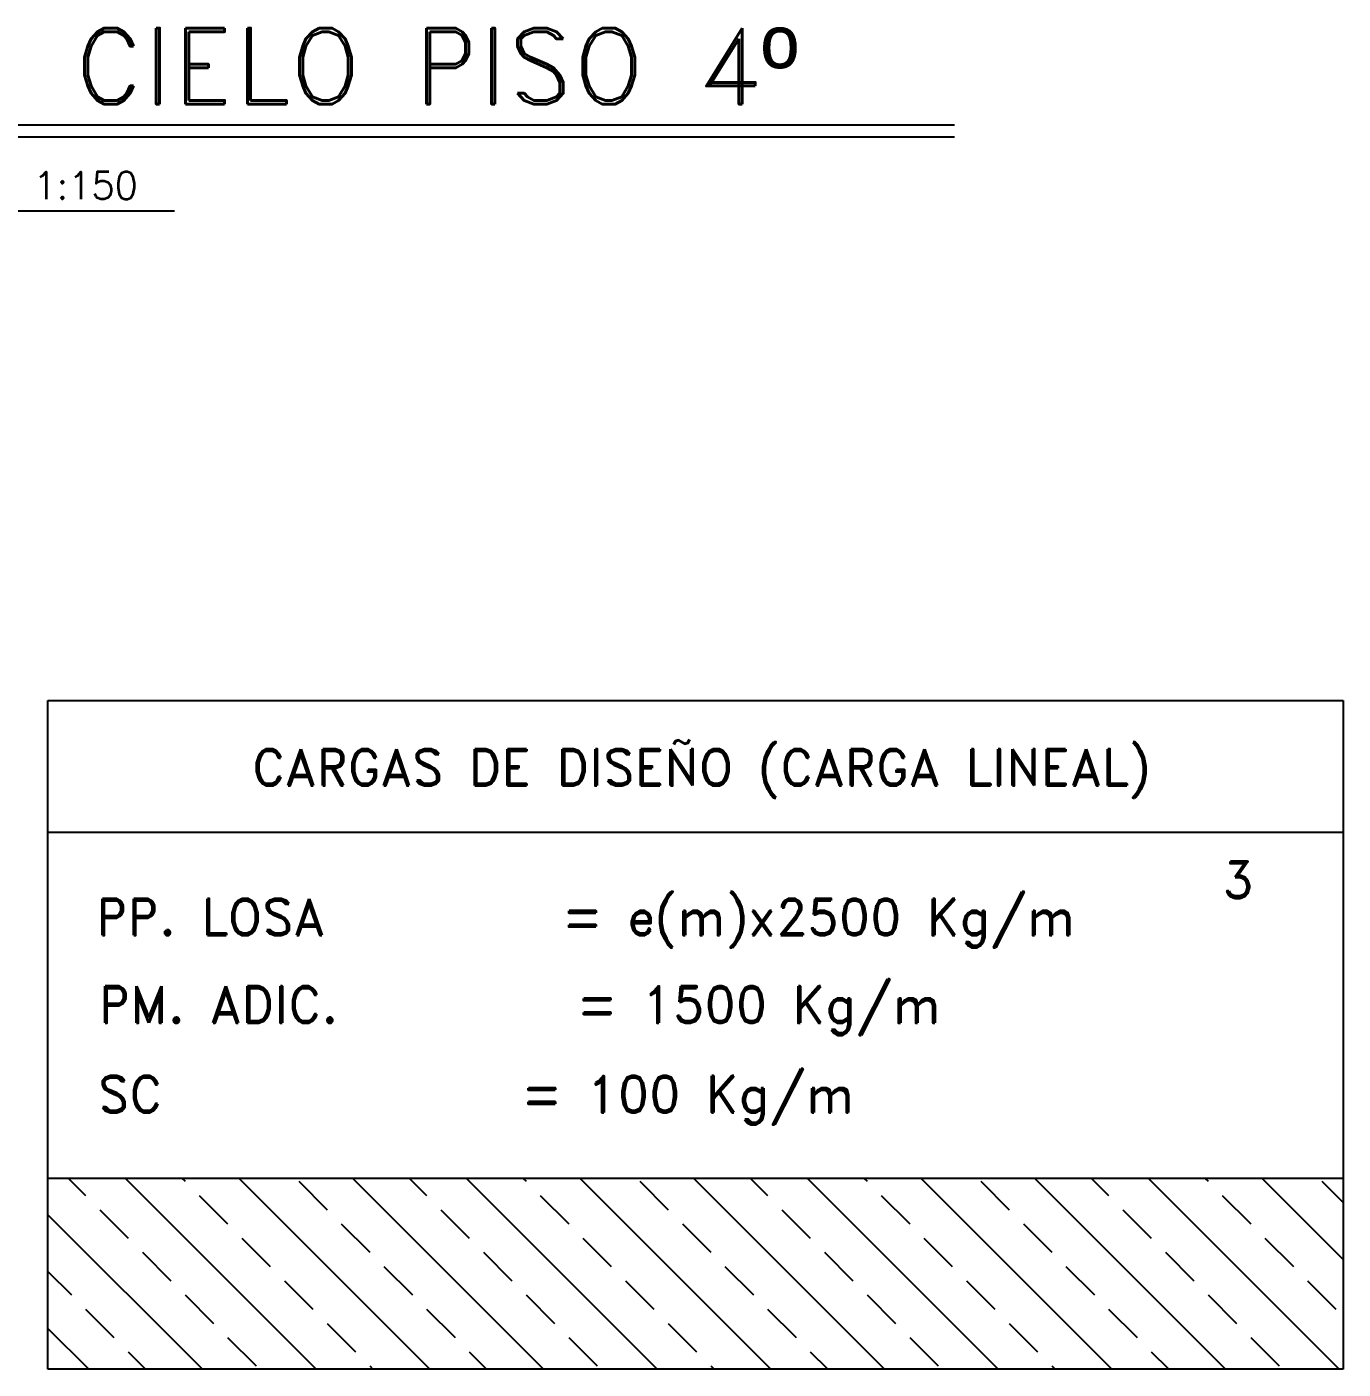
# Model space of a CAD drawing. Extents: x -970 to 10525, y -5 to 8110.
# Drawn here: x 7133 to 8225, y 2187 to 3300 of the extents above; entities that cross this region are included whole.
import ezdxf
from ezdxf.enums import TextEntityAlignment as Align

# ---------------------------------------------------------------- set-up
doc = ezdxf.new("R2010")
doc.units = 0
doc.header["$LTSCALE"] = 60
doc.header["$MEASUREMENT"] = 0
doc.layers.add('HATCH CARGAS', color=1, linetype='CONTINUOUS')
doc.layers.add('RLA-TEXTOS2', color=6, linetype='CONTINUOUS')
doc.styles.add('ROMAND', font='romand', dxfattribs={"height": 31.5})
doc.styles.add('ROMANS', font='ROMANS.shx', dxfattribs={"height": 22.5})
doc.styles.add('SIETE50', font='ROMAND.SHX', dxfattribs={"height": 31.5})

msp = doc.modelspace()

# ---------------------------------------------------------------- hatches: boundary and pattern name
at = {"layer": 'HATCH CARGAS'}
h = msp.add_hatch(dxfattribs=at)
h.set_pattern_fill('BRASS', color=256, scale=266.666667, angle=135, style=0)
h.set_pattern_definition([(135, (7948.44, 4439.82), (-47.1405, -47.1405), []), (135, (7924.87, 4416.25), (-47.1405, -47.1405), [33.3333, -16.6667])])
h.paths.add_polyline_path([(7151, 2344.7), (7151, 2186.5), (8225.2, 2186.5), (8225.2, 2344.7)])

# ---------------------------------------------------------------- linework, layer by layer
at = {"layer": 'HATCH CARGAS', "color": 3}
for p, q in [((7151, 2186.5), (7151, 2741.2)), ((7151, 2741.2), (8225.2, 2741.2)), ((8225.2, 2741.2), (8225.2, 2186.5)), ((8225.2, 2631.6), (7151, 2631.6)), ((8225.2, 2344.7), (7151, 2344.7)), ((8225.2, 2186.5), (7151, 2186.5))]:
    msp.add_line(p, q, dxfattribs=at)
at = {"layer": 'RLA-TEXTOS2', "color": 6}
for p, q in [((6298.3, 3218.8), (7902.9, 3218.8)), ((6298.3, 3208.8), (7902.9, 3208.8))]:
    msp.add_line(p, q, dxfattribs=at)
at = {"layer": 'RLA-TEXTOS2', "color": 3}
msp.add_line((7009.2, 3147.2), (7255.8, 3147.2), dxfattribs=at)

# ---------------------------------------------------------------- texts
at = {"layer": 'HATCH CARGAS', "color": 7, "style": 'ROMAND'}
msp.add_text('CARGAS DE DISEÑO (CARGA LINEAL)', height=30.333, dxfattribs=at).set_placement((7692.8, 2670.6), align=Align.CENTER)
for s, height, p in [('3', 30.3, (8125.2, 2577.3)), ('PP. LOSA        = e(m)x2500 Kg/m', 30.333, (7190.9, 2546.4)), ('PM. ADIC.        = 1500 Kg/m', 30.333, (7193.1, 2473.8)), ('SC             = 100 Kg/m', 30.333, (7192.5, 2399.5))]:
    msp.add_text(s, height=height, dxfattribs=at).set_placement(p)
at = {"layer": 'RLA-TEXTOS2', "color": 6, "style": 'SIETE50'}
msp.add_text('PLANTA CARGAS CIELO PISO 4º', height=63, dxfattribs=at).set_placement((7108.7, 3235.9), align=Align.CENTER)
at = {"layer": 'RLA-TEXTOS2', "color": 3, "style": 'ROMANS'}
msp.add_text('ESCALA 1:150', height=22.5, dxfattribs=at).set_placement((7014.4, 3157.1))

doc.saveas('drawing.dxf')
